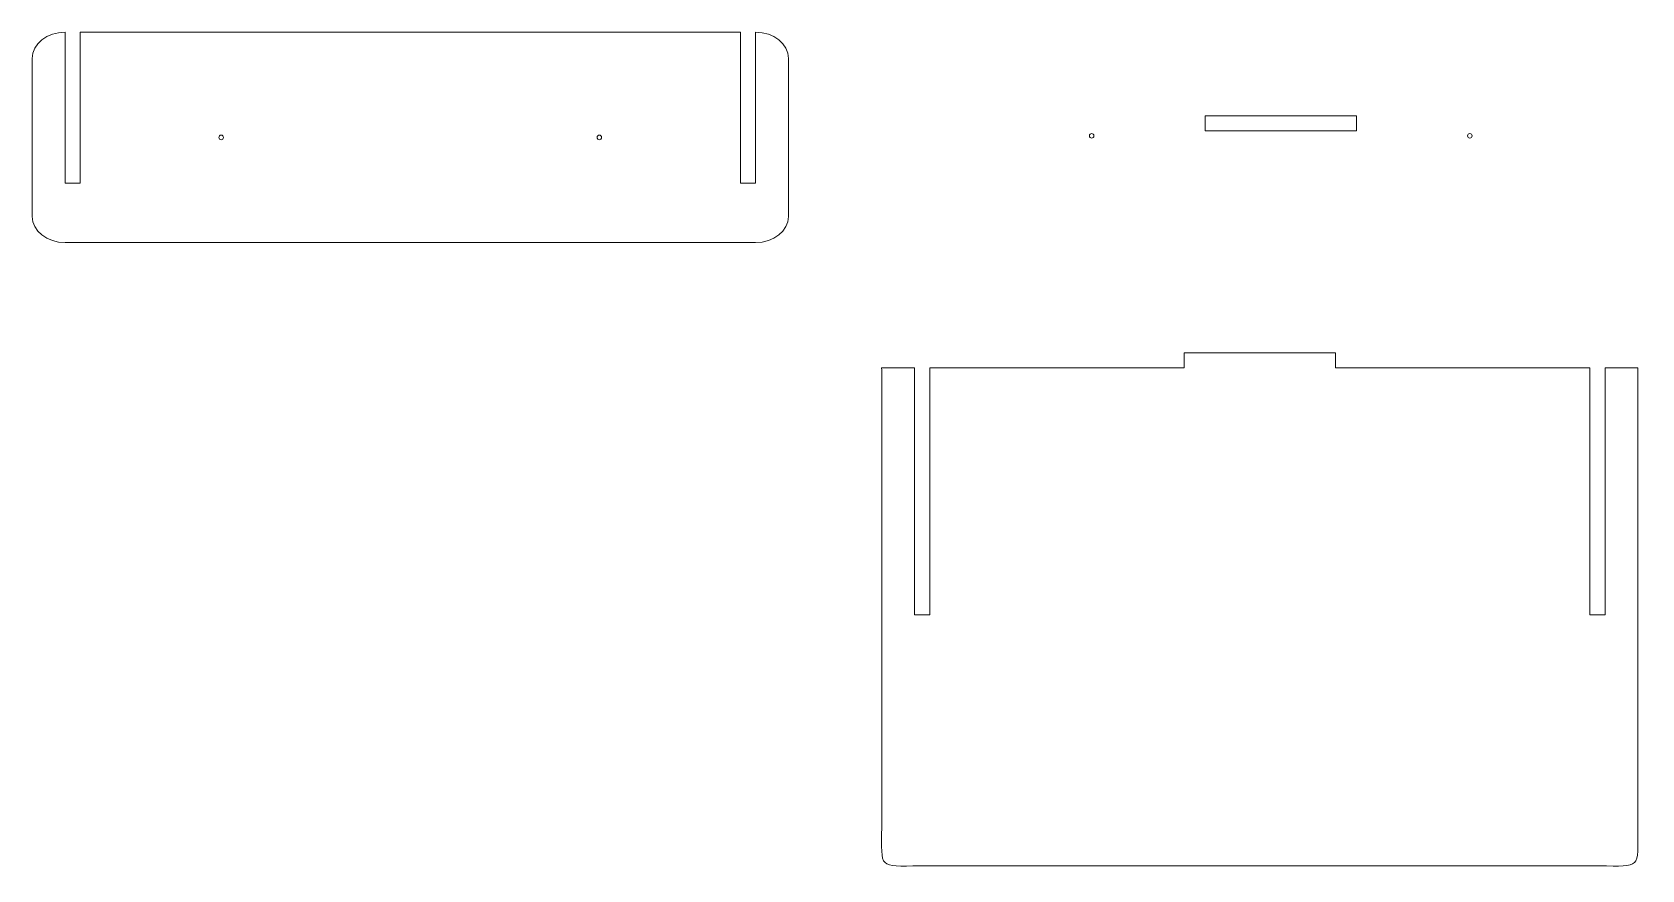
# Model space of a CAD drawing. Header units: millimetres. Extents: x -391 to 684, y -804 to 381.
# Drawn here: x -391 to 673, y -804 to -250 of the extents above; entities that cross this region are included whole.
import ezdxf

# ---------------------------------------------------------------- set-up
doc = ezdxf.new("R2010")
doc.units = ezdxf.units.MM
doc.header["$MEASUREMENT"] = 0
doc.layers.add('layer 2', color=7, linetype='Continuous')

msp = doc.modelspace()

# ---------------------------------------------------------------- linework, layer by layer
at = {"layer": 'layer 2', "color": 250, "lineweight": 9}
for points, knots in [([(-369.4835, -249.6496), (-369.4835, -249.6496), (-369.4835, -349.5064), (-369.4835, -349.5064), (-369.4835, -349.5064), (-369.4835, -349.5064), (-359.4835, -349.5064), (-359.4835, -349.5064), (-359.4835, -349.5064), (-359.4835, -349.5064), (-359.4835, -249.6496), (-359.4835, -249.6496), (-359.4835, -249.6496), (-359.4835, -249.6496), (76.9113, -249.6496), (76.9113, -249.6496), (76.9113, -249.6496), (76.9113, -249.6496), (76.9113, -349.5064), (76.9113, -349.5064), (76.9113, -349.5064), (76.9113, -349.5064), (86.9114, -349.5064), (86.9114, -349.5064), (86.9114, -349.5064), (86.9114, -349.5064), (86.9114, -249.6496), (86.9114, -249.6496), (86.9114, -249.6496), (98.9028, -249.6496), (108.7139, -257.4446), (108.7139, -266.9719), (108.7139, -266.9719), (108.7139, -266.9719), (108.7139, -371.5574), (108.7139, -371.5574), (108.7139, -371.5574), (108.7139, -381.0846), (98.9028, -388.8796), (86.9114, -388.8796), (86.9114, -388.8796), (86.9114, -388.8796), (-369.4835, -388.8796), (-369.4835, -388.8796), (-369.4835, -388.8796), (-381.4749, -388.8796), (-391.2861, -381.0846), (-391.2861, -371.5574), (-391.2861, -371.5574), (-391.2861, -371.5574), (-391.2861, -266.9719), (-391.2861, -266.9719), (-391.2861, -266.9719), (-391.2861, -257.4446), (-381.4749, -249.6496), (-369.4835, -249.6496)], [0, 0, 0, 0, 0.066666667, 0.066666667, 0.066666667, 0.066666667, 0.133333333, 0.133333333, 0.133333333, 0.133333333, 0.2, 0.2, 0.2, 0.2, 0.266666667, 0.266666667, 0.266666667, 0.266666667, 0.333333333, 0.333333333, 0.333333333, 0.333333333, 0.4, 0.4, 0.4, 0.4, 0.466666667, 0.466666667, 0.466666667, 0.466666667, 0.533333333, 0.533333333, 0.533333333, 0.533333333, 0.6, 0.6, 0.6, 0.6, 0.666666667, 0.666666667, 0.666666667, 0.666666667, 0.733333333, 0.733333333, 0.733333333, 0.733333333, 0.8, 0.8, 0.8, 0.8, 0.866666667, 0.866666667, 0.866666667, 0.866666667, 1, 1, 1, 1]), ([(384.1529, -305.0005), (384.1529, -305.0005), (484.153, -305.0005), (484.153, -305.0005), (484.153, -305.0005), (484.153, -305.0005), (484.153, -315.0005), (484.153, -315.0005), (484.153, -315.0005), (484.153, -315.0005), (384.1529, -315.0005), (384.1529, -315.0005), (384.1529, -315.0005), (384.1529, -315.0005), (384.1529, -305.0005), (384.1529, -305.0005)], [0, 0, 0, 0, 0.2, 0.2, 0.2, 0.2, 0.4, 0.4, 0.4, 0.4, 0.6, 0.6, 0.6, 0.6, 1, 1, 1, 1]), ([(-266.3824, -320.7636), (-267.2106, -320.7636), (-267.8823, -320.0919), (-267.8823, -319.2636), (-267.8823, -319.2636), (-267.8823, -318.4353), (-267.2106, -317.7636), (-266.3824, -317.7636), (-266.3824, -317.7636), (-265.5541, -317.7636), (-264.8824, -318.4353), (-264.8824, -319.2636), (-264.8824, -319.2636), (-264.8824, -320.0919), (-265.5541, -320.7636), (-266.3824, -320.7636)], [0, 0, 0, 0, 0.2, 0.2, 0.2, 0.2, 0.4, 0.4, 0.4, 0.4, 0.6, 0.6, 0.6, 0.6, 1, 1, 1, 1]), ([(-16.3823, -320.7636), (-17.2107, -320.7636), (-17.8823, -320.0919), (-17.8823, -319.2636), (-17.8823, -319.2636), (-17.8823, -318.4353), (-17.2107, -317.7636), (-16.3823, -317.7636), (-16.3823, -317.7636), (-15.5542, -317.7636), (-14.8824, -318.4353), (-14.8824, -319.2636), (-14.8824, -319.2636), (-14.8824, -320.0919), (-15.5542, -320.7636), (-16.3823, -320.7636)], [0, 0, 0, 0, 0.2, 0.2, 0.2, 0.2, 0.4, 0.4, 0.4, 0.4, 0.6, 0.6, 0.6, 0.6, 1, 1, 1, 1]), ([(309.1047, -319.7443), (308.2763, -319.7443), (307.6047, -319.0726), (307.6047, -318.2443), (307.6047, -318.2443), (307.6047, -317.416), (308.2763, -316.7443), (309.1047, -316.7443), (309.1047, -316.7443), (309.9328, -316.7443), (310.6046, -317.416), (310.6046, -318.2443), (310.6046, -318.2443), (310.6046, -319.0726), (309.9328, -319.7443), (309.1047, -319.7443)], [0, 0, 0, 0, 0.2, 0.2, 0.2, 0.2, 0.4, 0.4, 0.4, 0.4, 0.6, 0.6, 0.6, 0.6, 1, 1, 1, 1]), ([(559.1047, -319.7443), (558.2763, -319.7443), (557.6046, -319.0726), (557.6046, -318.2443), (557.6046, -318.2443), (557.6046, -317.416), (558.2763, -316.7443), (559.1047, -316.7443), (559.1047, -316.7443), (559.9328, -316.7443), (560.6047, -317.416), (560.6047, -318.2443), (560.6047, -318.2443), (560.6047, -319.0726), (559.9328, -319.7443), (559.1047, -319.7443)], [0, 0, 0, 0, 0.2, 0.2, 0.2, 0.2, 0.4, 0.4, 0.4, 0.4, 0.6, 0.6, 0.6, 0.6, 1, 1, 1, 1]), ([(170.3028, -775.6584), (170.3028, -775.6584), (170.3028, -473.2142), (170.3028, -473.2142), (170.3028, -473.2142), (170.3028, -473.2142), (170.2364, -471.6805), (170.2364, -471.6805), (170.2364, -471.6805), (170.2364, -471.6805), (170.3028, -471.6805), (170.3028, -471.6805), (170.3028, -471.6805), (170.3028, -471.6805), (192.0306, -471.6805), (192.0306, -471.6805), (192.0306, -471.6805), (192.0306, -471.6805), (192.0306, -635.0834), (192.0306, -635.0834), (192.0306, -635.0834), (192.0306, -635.0834), (202.0305, -635.0834), (202.0305, -635.0834), (202.0305, -635.0834), (202.0305, -635.0834), (202.0305, -471.6805), (202.0305, -471.6805), (202.0305, -471.6805), (202.0305, -471.6805), (370.2099, -471.6805), (370.2099, -471.6805), (370.2099, -471.6805), (370.2099, -471.6805), (370.2099, -461.6844), (370.2099, -461.6844), (370.2099, -461.6844), (370.2099, -461.6844), (370.2763, -461.6844), (370.2763, -461.6844), (370.2763, -461.6844), (370.2763, -461.6844), (470.1966, -461.6844), (470.1966, -461.6844), (470.1966, -461.6844), (470.1966, -461.6844), (470.263, -461.6844), (470.263, -461.6844), (470.263, -461.6844), (470.263, -461.6844), (470.263, -471.6805), (470.263, -471.6805), (470.263, -471.6805), (470.263, -471.6805), (638.5084, -471.6805), (638.5084, -471.6805), (638.5084, -471.6805), (638.5084, -471.6805), (638.5084, -635.0978), (638.5084, -635.0978), (638.5084, -635.0978), (638.5084, -635.0978), (648.5085, -635.0978), (648.5085, -635.0978), (648.5085, -635.0978), (648.5085, -635.0978), (648.5085, -471.6805), (648.5085, -471.6805), (648.5085, -471.6805), (648.5085, -471.6805), (670.17, -471.6805), (670.17, -471.6805), (670.17, -471.6805), (670.17, -471.6805), (670.2365, -471.6805), (670.2365, -471.6805), (670.2365, -471.6805), (670.2365, -471.6805), (670.17, -473.2142), (670.17, -473.2142), (670.17, -473.2142), (670.17, -473.2142), (670.17, -775.6584), (670.17, -775.6584), (670.17, -775.6584), (670.17, -803.8008), (672.8237, -801.2334), (644.5885, -801.2334), (644.5885, -801.2334), (569.8565, -801.2334), (495.1231, -801.2283), (420.3894, -801.2232), (420.3894, -801.2232), (420.3894, -801.2232), (420.0834, -801.2232), (420.0834, -801.2232), (420.0834, -801.2232), (345.3496, -801.2282), (270.6164, -801.2334), (195.8844, -801.2334), (195.8844, -801.2334), (167.6492, -801.2334), (170.3028, -803.8008), (170.3028, -775.6584)], [0, 0, 0, 0, 0.037037037, 0.037037037, 0.037037037, 0.037037037, 0.074074074, 0.074074074, 0.074074074, 0.074074074, 0.111111111, 0.111111111, 0.111111111, 0.111111111, 0.148148148, 0.148148148, 0.148148148, 0.148148148, 0.185185185, 0.185185185, 0.185185185, 0.185185185, 0.222222222, 0.222222222, 0.222222222, 0.222222222, 0.259259259, 0.259259259, 0.259259259, 0.259259259, 0.296296296, 0.296296296, 0.296296296, 0.296296296, 0.333333333, 0.333333333, 0.333333333, 0.333333333, 0.37037037, 0.37037037, 0.37037037, 0.37037037, 0.407407407, 0.407407407, 0.407407407, 0.407407407, 0.444444444, 0.444444444, 0.444444444, 0.444444444, 0.481481481, 0.481481481, 0.481481481, 0.481481481, 0.518518519, 0.518518519, 0.518518519, 0.518518519, 0.555555556, 0.555555556, 0.555555556, 0.555555556, 0.592592593, 0.592592593, 0.592592593, 0.592592593, 0.62962963, 0.62962963, 0.62962963, 0.62962963, 0.666666667, 0.666666667, 0.666666667, 0.666666667, 0.703703704, 0.703703704, 0.703703704, 0.703703704, 0.740740741, 0.740740741, 0.740740741, 0.740740741, 0.777777778, 0.777777778, 0.777777778, 0.777777778, 0.814814815, 0.814814815, 0.814814815, 0.814814815, 0.851851852, 0.851851852, 0.851851852, 0.851851852, 0.888888889, 0.888888889, 0.888888889, 0.888888889, 0.925925926, 0.925925926, 0.925925926, 0.925925926, 1, 1, 1, 1])]:
    msp.add_open_spline(points, degree=3, knots=knots, dxfattribs=at)

doc.saveas('drawing.dxf')
